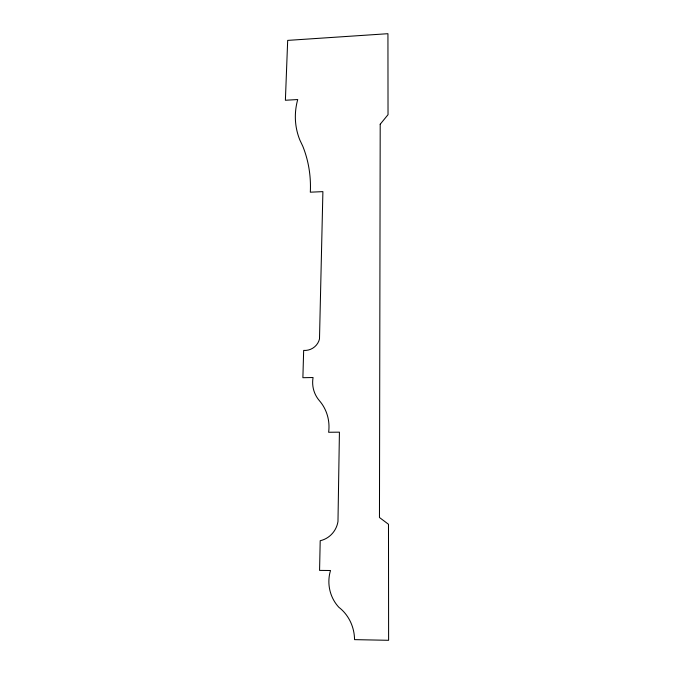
<?xml version="1.0" encoding="UTF-8"?>
<svg xmlns="http://www.w3.org/2000/svg" width="674" height="674" viewBox="0 0 674 674"><rect width="100%" height="100%" fill="white"/><g stroke="black" fill="none" stroke-linecap="round" stroke-linejoin="round"><path stroke-width="1.01" d="M380.203 124.235L379.462 517.497L388.485 524.279L388.612 640.3L354.549 639.634A40.634 37.913 -88 0 0 338.837 607.266A36.775 35.2 87.6 0 1 330.513 570.507L319.569 570.398L320.201 540.716A23.059 22.242 -72 0 0 337.977 521.508L339.426 432.16L328.634 432.27A42.336 40.507 -47 0 0 319.249 400.499A29.85 28.738 -28.9 0 1 313.073 377.524L302.887 377.701L303.662 350.413A14.491 13.64 -29.6 0 0 319.493 338.955L322.897 191.627L310.318 192.191A135.423 118.27 -30.9 0 0 302.803 146.266L299.871 140.049A80.947 70.475 -14.3 0 1 297.723 99.541L285.388 100.258L287.68 40.389L387.938 33.7L388.03 114.681L380.203 124.235"/></g></svg>
